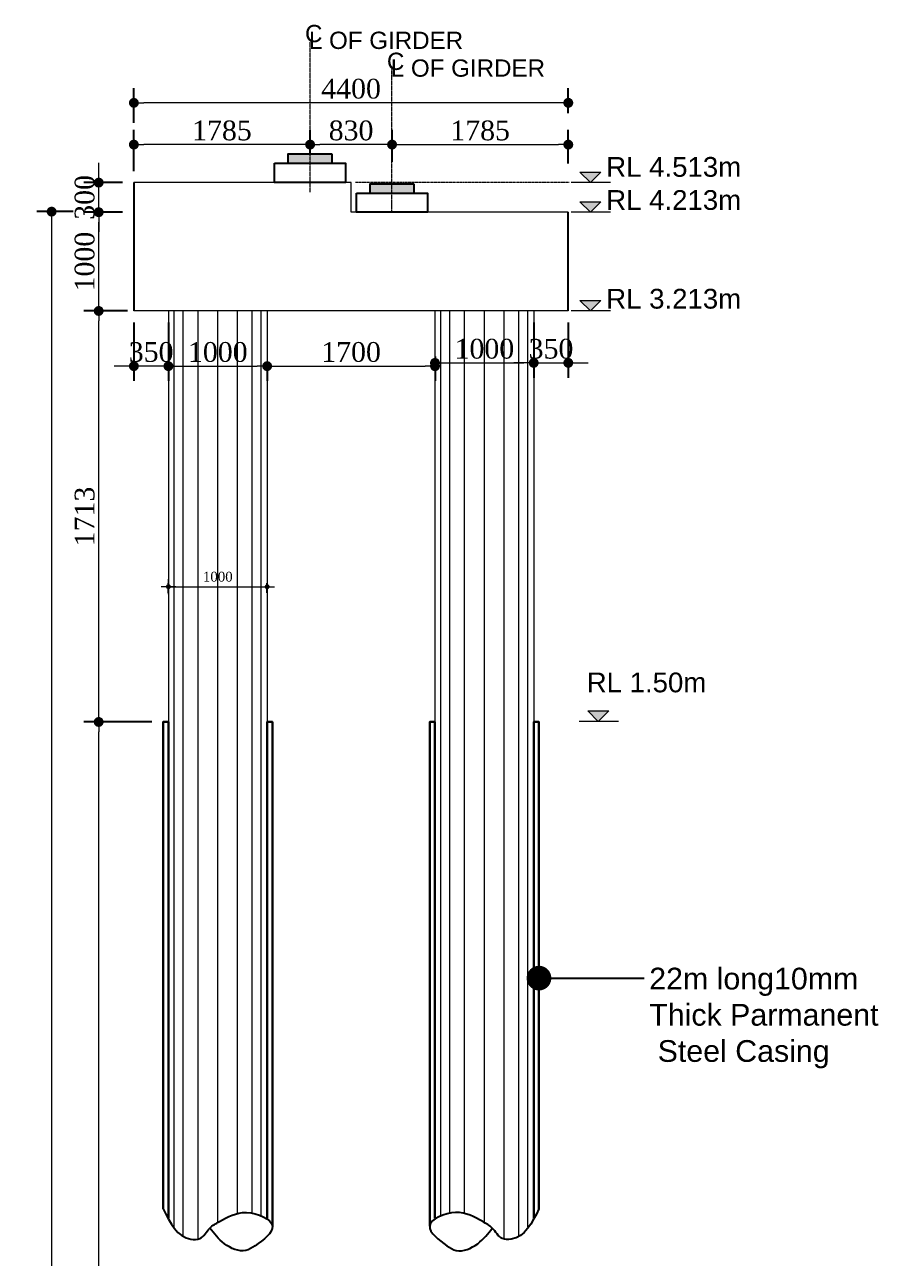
# Model space of a CAD drawing. Header units: millimetres. Extents: x -571543 to 35267, y -84886 to 197746.
# Drawn here: x -483411 to -474765, y 154007 to 166503 of the extents above; entities that cross this region are included whole.
import ezdxf

# ---------------------------------------------------------------- set-up
doc = ezdxf.new("R2010")
doc.units = ezdxf.units.MM
doc.header["$PDMODE"] = 2
doc.linetypes.add('CENTER', pattern=[2, 1.25, -0.25, 0.25, -0.25])
doc.linetypes.add('HIDDEN', pattern=[9.525, 6.35, -3.175])
doc.layers.get('Defpoints').update_dxf_attribs({"lineweight": 13})
for name, color, linetype, lineweight in [('Center Line', 34, 'Continuous', 15), ('dim', 96, 'Continuous', 25), ('Dimision', 96, 'Continuous', 18), ('hatch', 65, 'Continuous', 15), ('hatch nok', 253, 'Continuous', 5), ('Pile', 11, 'Continuous', 15), ('Steel Casing', 70, 'Continuous', 30), ('Text', 7, 'Continuous', 15)]:
    doc.layers.add(name, color=color, linetype=linetype, lineweight=lineweight)
doc.layers.add('Pire Line', color=11, linetype='Continuous')
doc.styles.add('ROMANS', font='arial.ttf', dxfattribs={"height": 200})
doc.styles.get("Standard").update_dxf_attribs({"font": 'times.ttf'})
doc.dimstyles.new('dim_75', dxfattribs={"dimscale": 0, "dimtxt": 100, "dimasz": 1.25, "dimexe": 35, "dimexo": 35, "dimgap": 50, "dimtad": 1, "dimdec": 0, "dimtxsty": 'Standard', "dimblk": 'D_TIC', "dimcen": 52.5, "dimclrd": 256, "dimclre": 256, "dimclrt": 256, "dimadec": 0, "dimazin": 0, "dimtfac": 1, "dimtdec": 0, "dimtix": 1, "dimtmove": 0, "dimatfit": 3, "dimldrblk": 'DOT', "dimfxl": 35, "dimfxlon": 1, "dimlwd": -1, "dimarcsym": 0})
doc.dimstyles.new('ISO-25', dxfattribs={"dimtxt": 175, "dimasz": 100, "dimexe": 65, "dimexo": 115.625, "dimgap": 40, "dimtad": 1, "dimtoh": 1, "dimdec": 0, "dimtxsty": 'Standard', "dimblk": 'DOT', "dimcen": 300, "dimclrd": 256, "dimclre": 256, "dimclrt": 256, "dimadec": 0, "dimazin": 0, "dimtfac": 1, "dimtdec": 0, "dimtix": 1, "dimtmove": 0, "dimatfit": 3, "dimldrblk": 'DOT', "dimfxl": 75, "dimlwd": -1, "dimarcsym": 0})

# ---------------------------------------------------------------- blocks, each defined once
blk = doc.blocks.new('_Dot')
at = {"color": 0, "linetype": 'ByBlock', "lineweight": -2}
blk.add_line((-0.5, 0), (-1, 0), dxfattribs=at)
at = {"color": 0, "linetype": 'ByBlock', "const_width": 0.5}
blk.add_lwpolyline([(-0.25, 0, 1), (0.25, 0, 1)], format="xyb", close=True, dxfattribs=at)
blk = doc.blocks.new('*D331')
at = {"layer": 'Defpoints', "color": 0, "ltscale": 3, "transparency": 16777216}
for p in [(-482661, 164603), (-482305, 164603), (-482255, 163603)]:
    blk.add_point(p, dxfattribs=at)
at = {"layer": 'Dimision', "color": 1, "lineweight": -2, "ltscale": 3, "transparency": 16777216}
for p, q in [((-482421, 164603), (-482811, 164603)), ((-482371, 163603), (-482811, 163603))]:
    blk.add_line(p, q, dxfattribs=at)
at = {"layer": 'Dimision', "ltscale": 3, "transparency": 16777216}
blk.add_line((-482661, 163703), (-482661, 164503), dxfattribs=at)
at = {"layer": 'Dimision', "ltscale": 3, "transparency": 16777216, "xscale": 100, "yscale": 100, "zscale": 100}
for p, rotation in [((-482661, 164603), 90), ((-482661, 163603), 270)]:
    blk.add_blockref('_Dot', p, dxfattribs=dict(at, rotation=rotation))
at = {"layer": 'Dimision', "ltscale": 3, "transparency": 16777216, "insert": (-482803, 164103), "char_height": 200, "attachment_point": 5, "rotation": 90}
blk.add_mtext('1000', dxfattribs=at)
blk = doc.blocks.new('*D332')
at = {"layer": 'Defpoints', "color": 0, "ltscale": 3, "transparency": 16777216}
for p in [(-482661, 159440), (-482376, 159440), (-482159, 148440)]:
    blk.add_point(p, dxfattribs=at)
at = {"layer": 'Dimision', "color": 1, "lineweight": -2, "ltscale": 3, "transparency": 16777216}
for p, q in [((-482492, 159440), (-482811, 159440)), ((-482274, 148440), (-482811, 148440))]:
    blk.add_line(p, q, dxfattribs=at)
at = {"layer": 'Dimision', "ltscale": 3, "transparency": 16777216}
blk.add_line((-482661, 148540), (-482661, 159340), dxfattribs=at)
at = {"layer": 'Dimision', "ltscale": 3, "transparency": 16777216, "xscale": 100, "yscale": 100, "zscale": 100}
for p, rotation in [((-482661, 159440), 90), ((-482661, 148440), 270)]:
    blk.add_blockref('_Dot', p, dxfattribs=dict(at, rotation=rotation))
at = {"layer": 'Dimision', "ltscale": 3, "transparency": 16777216, "insert": (-482803, 153478), "char_height": 200, "attachment_point": 5, "rotation": 90}
blk.add_mtext('22000', dxfattribs=at)
blk = doc.blocks.new('*D333')
at = {"layer": 'Defpoints', "color": 0, "ltscale": 3, "transparency": 16777216}
for p in [(-482305, 165288), (-480520, 165090), (-482305, 164903)]:
    blk.add_point(p, dxfattribs=at)
at = {"layer": 'Dimision', "color": 1, "lineweight": -2, "ltscale": 3, "transparency": 16777216}
for p, q in [((-482305, 165019), (-482305, 165438)), ((-480520, 165205), (-480520, 165438))]:
    blk.add_line(p, q, dxfattribs=at)
at = {"layer": 'Dimision', "ltscale": 3, "transparency": 16777216}
blk.add_line((-480620, 165288), (-482205, 165288), dxfattribs=at)
at = {"layer": 'Dimision', "ltscale": 3, "transparency": 16777216, "xscale": 100, "yscale": 100, "zscale": 100, "rotation": 180}
blk.add_blockref('_Dot', (-482305, 165288), dxfattribs=at)
at = {"layer": 'Dimision', "ltscale": 3, "transparency": 16777216, "xscale": 100, "yscale": 100, "zscale": 100}
blk.add_blockref('_Dot', (-480520, 165288), dxfattribs=at)
at = {"layer": 'Dimision', "ltscale": 3, "transparency": 16777216, "insert": (-481413, 165430), "char_height": 200, "attachment_point": 5}
blk.add_mtext('1785', dxfattribs=at)
blk = doc.blocks.new('*D334')
at = {"layer": 'Defpoints', "color": 0, "ltscale": 3, "transparency": 16777216}
for p in [(-482305, 165711), (-477905, 165493), (-482305, 165394)]:
    blk.add_point(p, dxfattribs=at)
at = {"layer": 'Dimision', "color": 1, "lineweight": -2, "ltscale": 3, "transparency": 16777216}
for p, q in [((-482305, 165510), (-482305, 165861)), ((-477905, 165608), (-477905, 165861))]:
    blk.add_line(p, q, dxfattribs=at)
at = {"layer": 'Dimision', "ltscale": 3, "transparency": 16777216}
blk.add_line((-478005, 165711), (-482205, 165711), dxfattribs=at)
at = {"layer": 'Dimision', "ltscale": 3, "transparency": 16777216, "xscale": 100, "yscale": 100, "zscale": 100, "rotation": 180}
blk.add_blockref('_Dot', (-482305, 165711), dxfattribs=at)
at = {"layer": 'Dimision', "ltscale": 3, "transparency": 16777216, "xscale": 100, "yscale": 100, "zscale": 100}
blk.add_blockref('_Dot', (-477905, 165711), dxfattribs=at)
at = {"layer": 'Dimision', "ltscale": 3, "transparency": 16777216, "insert": (-480105, 165853), "char_height": 200, "attachment_point": 5}
blk.add_mtext('4400', dxfattribs=at)
blk = doc.blocks.new('*D335')
at = {"layer": 'Defpoints', "color": 0, "ltscale": 3, "transparency": 16777216}
for p in [(-477905, 165288), (-479690, 164999), (-477905, 164983)]:
    blk.add_point(p, dxfattribs=at)
at = {"layer": 'Dimision', "color": 1, "lineweight": -2, "ltscale": 3, "transparency": 16777216}
for p, q in [((-479690, 165115), (-479690, 165438)), ((-477905, 165098), (-477905, 165438))]:
    blk.add_line(p, q, dxfattribs=at)
at = {"layer": 'Dimision', "ltscale": 3, "transparency": 16777216}
blk.add_line((-479590, 165288), (-478005, 165288), dxfattribs=at)
at = {"layer": 'Dimision', "ltscale": 3, "transparency": 16777216, "xscale": 100, "yscale": 100, "zscale": 100, "rotation": 180}
blk.add_blockref('_Dot', (-479690, 165288), dxfattribs=at)
at = {"layer": 'Dimision', "ltscale": 3, "transparency": 16777216, "xscale": 100, "yscale": 100, "zscale": 100}
blk.add_blockref('_Dot', (-477905, 165288), dxfattribs=at)
at = {"layer": 'Dimision', "ltscale": 3, "transparency": 16777216, "insert": (-478798, 165430), "char_height": 200, "attachment_point": 5}
blk.add_mtext('1785', dxfattribs=at)
blk = doc.blocks.new('*D336')
at = {"layer": 'Defpoints', "color": 0, "ltscale": 3, "transparency": 16777216}
for p in [(-480520, 165288), (-480520, 165177), (-479690, 165083)]:
    blk.add_point(p, dxfattribs=at)
at = {"layer": 'Dimision', "color": 1, "lineweight": -2, "ltscale": 3, "transparency": 16777216}
for p, q in [((-480520, 165293), (-480520, 165438)), ((-479690, 165199), (-479690, 165438))]:
    blk.add_line(p, q, dxfattribs=at)
at = {"layer": 'Dimision', "ltscale": 3, "transparency": 16777216}
blk.add_line((-479790, 165288), (-480420, 165288), dxfattribs=at)
at = {"layer": 'Dimision', "ltscale": 3, "transparency": 16777216, "xscale": 100, "yscale": 100, "zscale": 100, "rotation": 180}
blk.add_blockref('_Dot', (-480520, 165288), dxfattribs=at)
at = {"layer": 'Dimision', "ltscale": 3, "transparency": 16777216, "xscale": 100, "yscale": 100, "zscale": 100}
blk.add_blockref('_Dot', (-479690, 165288), dxfattribs=at)
at = {"layer": 'Dimision', "ltscale": 3, "transparency": 16777216, "insert": (-480105, 165430), "char_height": 200, "attachment_point": 5}
blk.add_mtext('830', dxfattribs=at)
blk = doc.blocks.new('*D337')
at = {"layer": 'Defpoints', "color": 0, "ltscale": 0.25, "transparency": 16777216}
for p in [(-482661, 163603), (-482305, 163603), (-482009, 159440)]:
    blk.add_point(p, dxfattribs=at)
at = {"layer": 'Dimision', "color": 1, "lineweight": -2, "ltscale": 0.25, "transparency": 16777216}
for p, q in [((-482421, 163603), (-482811, 163603)), ((-482124, 159440), (-482811, 159440))]:
    blk.add_line(p, q, dxfattribs=at)
at = {"layer": 'Dimision', "ltscale": 0.25, "transparency": 16777216}
blk.add_line((-482661, 159540), (-482661, 163503), dxfattribs=at)
at = {"layer": 'Dimision', "ltscale": 0.25, "transparency": 16777216, "xscale": 100, "yscale": 100, "zscale": 100}
for p, rotation in [((-482661, 163603), 90), ((-482661, 159440), 270)]:
    blk.add_blockref('_Dot', p, dxfattribs=dict(at, rotation=rotation))
at = {"layer": 'Dimision', "ltscale": 0.25, "transparency": 16777216, "insert": (-482803, 161521), "char_height": 200, "attachment_point": 5, "rotation": 90}
blk.add_mtext('1713', dxfattribs=at)
blk = doc.blocks.new('*D421')
at = {"layer": 'Defpoints', "color": 0, "ltscale": 3, "transparency": 16777216}
for p in [(-478255, 163603), (-477905, 163603), (-477905, 163077)]:
    blk.add_point(p, dxfattribs=at)
at = {"layer": 'Dimision', "color": 1, "lineweight": -2, "ltscale": 3, "transparency": 16777216}
for p, q in [((-478255, 163487), (-478255, 162927)), ((-477905, 163487), (-477905, 162927))]:
    blk.add_line(p, q, dxfattribs=at)
at = {"layer": 'Dimision', "ltscale": 3, "transparency": 16777216}
for p, q in [((-478355, 163077), (-478455, 163077)), ((-478255, 163077), (-477905, 163077)), ((-477805, 163077), (-477705, 163077))]:
    blk.add_line(p, q, dxfattribs=at)
at = {"layer": 'Dimision', "ltscale": 3, "transparency": 16777216, "xscale": 100, "yscale": 100, "zscale": 100}
blk.add_blockref('_Dot', (-478255, 163077), dxfattribs=at)
at = {"layer": 'Dimision', "ltscale": 3, "transparency": 16777216, "xscale": 100, "yscale": 100, "zscale": 100, "rotation": 180}
blk.add_blockref('_Dot', (-477905, 163077), dxfattribs=at)
at = {"layer": 'Dimision', "ltscale": 3, "transparency": 16777216, "insert": (-478080, 163219), "char_height": 200, "attachment_point": 5}
blk.add_mtext('350', dxfattribs=at)
blk = doc.blocks.new('*D341')
at = {"layer": 'Defpoints', "color": 0, "ltscale": 3, "transparency": 16777216}
for p in [(-482305, 163603), (-481955, 163603), (-482305, 163044)]:
    blk.add_point(p, dxfattribs=at)
at = {"layer": 'Dimision', "color": 1, "lineweight": -2, "ltscale": 3, "transparency": 16777216}
for p, q in [((-482305, 163487), (-482305, 162894)), ((-481955, 163487), (-481955, 162894))]:
    blk.add_line(p, q, dxfattribs=at)
at = {"layer": 'Dimision', "ltscale": 3, "transparency": 16777216}
for p, q in [((-482405, 163044), (-482505, 163044)), ((-481955, 163044), (-482305, 163044)), ((-481855, 163044), (-481755, 163044))]:
    blk.add_line(p, q, dxfattribs=at)
at = {"layer": 'Dimision', "ltscale": 3, "transparency": 16777216, "xscale": 100, "yscale": 100, "zscale": 100}
blk.add_blockref('_Dot', (-482305, 163044), dxfattribs=at)
at = {"layer": 'Dimision', "ltscale": 3, "transparency": 16777216, "xscale": 100, "yscale": 100, "zscale": 100, "rotation": 180}
blk.add_blockref('_Dot', (-481955, 163044), dxfattribs=at)
at = {"layer": 'Dimision', "ltscale": 3, "transparency": 16777216, "insert": (-482130, 163186), "char_height": 200, "attachment_point": 5}
blk.add_mtext('350', dxfattribs=at)
blk = doc.blocks.new('*D299')
at = {"layer": 'Defpoints', "color": 0, "ltscale": 0.25, "transparency": 16777216}
for p in [(-482805, 164609), (-483138, 138363), (-481955, 138363)]:
    blk.add_point(p, dxfattribs=at)
at = {"layer": 'Dimision', "color": 1, "lineweight": -2, "ltscale": 0.25, "transparency": 16777216}
for p, q in [((-482921, 164609), (-483288, 164609)), ((-482071, 138363), (-483288, 138363))]:
    blk.add_line(p, q, dxfattribs=at)
at = {"layer": 'Dimision', "ltscale": 0.25, "transparency": 16777216}
blk.add_line((-483138, 164509), (-483138, 138463), dxfattribs=at)
at = {"layer": 'Dimision', "ltscale": 0.25, "transparency": 16777216, "xscale": 100, "yscale": 100, "zscale": 100}
for p, rotation in [((-483138, 164609), 90), ((-483138, 138363), 270)]:
    blk.add_blockref('_Dot', p, dxfattribs=dict(at, rotation=rotation))
at = {"layer": 'Dimision', "ltscale": 0.25, "transparency": 16777216, "insert": (-483280, 151486), "char_height": 200, "attachment_point": 5, "rotation": 90}
blk.add_mtext('56450', dxfattribs=at)
blk = doc.blocks.new('*D415')
at = {"layer": 'Defpoints', "color": 0, "ltscale": 0.25, "transparency": 16777216}
for p in [(-482661, 164903), (-482305, 164903), (-482305, 164603)]:
    blk.add_point(p, dxfattribs=at)
at = {"layer": 'Dimision', "ltscale": 0.25, "transparency": 16777216}
for p, q in [((-482661, 165003), (-482661, 165103)), ((-482661, 164603), (-482661, 164903)), ((-482661, 164503), (-482661, 164403))]:
    blk.add_line(p, q, dxfattribs=at)
at = {"layer": 'Dimision', "color": 1, "lineweight": -2, "ltscale": 0.25, "transparency": 16777216}
for p, q in [((-482421, 164903), (-482811, 164903)), ((-482421, 164603), (-482811, 164603))]:
    blk.add_line(p, q, dxfattribs=at)
at = {"layer": 'Dimision', "ltscale": 0.25, "transparency": 16777216, "xscale": 100, "yscale": 100, "zscale": 100}
for p, rotation in [((-482661, 164903), 270), ((-482661, 164603), 90)]:
    blk.add_blockref('_Dot', p, dxfattribs=dict(at, rotation=rotation))
at = {"layer": 'Dimision', "ltscale": 0.25, "transparency": 16777216, "insert": (-482803, 164753), "char_height": 200, "attachment_point": 5, "rotation": 90}
blk.add_mtext('300', dxfattribs=at)
blk = doc.blocks.new('*D404')
at = {"layer": 'Defpoints', "color": 0, "ltscale": 0.25, "transparency": 16777216}
for p in [(-481955, 163603), (-480955, 163173), (-480955, 163044)]:
    blk.add_point(p, dxfattribs=at)
at = {"layer": 'Dimision', "color": 1, "lineweight": -2, "ltscale": 0.25, "transparency": 16777216}
for p, q in [((-481955, 163487), (-481955, 162894)), ((-480955, 163057), (-480955, 162894))]:
    blk.add_line(p, q, dxfattribs=at)
at = {"layer": 'Dimision', "ltscale": 0.25, "transparency": 16777216}
blk.add_line((-481855, 163044), (-481055, 163044), dxfattribs=at)
at = {"layer": 'Dimision', "ltscale": 0.25, "transparency": 16777216, "xscale": 100, "yscale": 100, "zscale": 100, "rotation": 180}
blk.add_blockref('_Dot', (-481955, 163044), dxfattribs=at)
at = {"layer": 'Dimision', "ltscale": 0.25, "transparency": 16777216, "xscale": 100, "yscale": 100, "zscale": 100}
blk.add_blockref('_Dot', (-480955, 163044), dxfattribs=at)
at = {"layer": 'Dimision', "ltscale": 0.25, "transparency": 16777216, "insert": (-481455, 163186), "char_height": 200, "attachment_point": 5}
blk.add_mtext('1000', dxfattribs=at)
blk = doc.blocks.new('*D405')
at = {"layer": 'Defpoints', "color": 0, "ltscale": 0.25, "transparency": 16777216}
for p in [(-479255, 163259), (-480955, 163173), (-479255, 163044)]:
    blk.add_point(p, dxfattribs=at)
at = {"layer": 'Dimision', "color": 1, "lineweight": -2, "ltscale": 0.25, "transparency": 16777216}
for p, q in [((-479255, 163143), (-479255, 162894)), ((-480955, 163057), (-480955, 162894))]:
    blk.add_line(p, q, dxfattribs=at)
at = {"layer": 'Dimision', "ltscale": 0.25, "transparency": 16777216}
blk.add_line((-480855, 163044), (-479355, 163044), dxfattribs=at)
at = {"layer": 'Dimision', "ltscale": 0.25, "transparency": 16777216, "xscale": 100, "yscale": 100, "zscale": 100, "rotation": 180}
blk.add_blockref('_Dot', (-480955, 163044), dxfattribs=at)
at = {"layer": 'Dimision', "ltscale": 0.25, "transparency": 16777216, "xscale": 100, "yscale": 100, "zscale": 100}
blk.add_blockref('_Dot', (-479255, 163044), dxfattribs=at)
at = {"layer": 'Dimision', "ltscale": 0.25, "transparency": 16777216, "insert": (-480105, 163186), "char_height": 200, "attachment_point": 5}
blk.add_mtext('1700', dxfattribs=at)
blk = doc.blocks.new('*D406')
at = {"layer": 'Defpoints', "color": 0, "ltscale": 0.25, "transparency": 16777216}
for p in [(-478255, 163319), (-479255, 163259), (-478255, 163077)]:
    blk.add_point(p, dxfattribs=at)
at = {"layer": 'Dimision', "color": 1, "lineweight": -2, "ltscale": 0.25, "transparency": 16777216}
for p, q in [((-478255, 163203), (-478255, 162927)), ((-479255, 163143), (-479255, 162927))]:
    blk.add_line(p, q, dxfattribs=at)
at = {"layer": 'Dimision', "ltscale": 0.25, "transparency": 16777216}
blk.add_line((-479155, 163077), (-478355, 163077), dxfattribs=at)
at = {"layer": 'Dimision', "ltscale": 0.25, "transparency": 16777216, "xscale": 100, "yscale": 100, "zscale": 100, "rotation": 180}
blk.add_blockref('_Dot', (-479255, 163077), dxfattribs=at)
at = {"layer": 'Dimision', "ltscale": 0.25, "transparency": 16777216, "xscale": 100, "yscale": 100, "zscale": 100}
blk.add_blockref('_Dot', (-478255, 163077), dxfattribs=at)
at = {"layer": 'Dimision', "ltscale": 0.25, "transparency": 16777216, "insert": (-478755, 163219), "char_height": 200, "attachment_point": 5}
blk.add_mtext('1000', dxfattribs=at)
blk = doc.blocks.new('D_TIC')
at = {"layer": 'Dimision', "ltscale": 5}
for p, q in [((-60, 0), (60, 0)), ((0, 60), (0, -60))]:
    blk.add_line(p, q, dxfattribs=at)
at = {"layer": 'Dimision', "ltscale": 5, "const_width": 20}
blk.add_lwpolyline([(-10, 0, 1), (10, 0, 1)], format="xyb", close=True, dxfattribs=at)
blk = doc.blocks.new('*D428')
at = {"layer": 'Defpoints', "color": 0, "ltscale": 3, "transparency": 16777216}
for p in [(-480955, 160810), (-481955, 160197), (-480955, 160197)]:
    blk.add_point(p, dxfattribs=at)
at = {"layer": 'hatch', "linetype": 'Continuous', "lineweight": -2, "ltscale": 3, "transparency": 16777216}
for p, q in [((-481955, 160747), (-481955, 160845)), ((-480955, 160747), (-480955, 160845))]:
    blk.add_line(p, q, dxfattribs=at)
at = {"layer": 'hatch', "linetype": 'Continuous', "ltscale": 3, "transparency": 16777216}
blk.add_line((-481954, 160810), (-480957, 160810), dxfattribs=at)
at = {"layer": 'hatch', "ltscale": 3, "transparency": 16777216, "xscale": 1.25, "yscale": 1.25, "zscale": 1.25, "rotation": 180}
blk.add_blockref('D_TIC', (-481955, 160810), dxfattribs=at)
at = {"layer": 'hatch', "ltscale": 3, "transparency": 16777216, "xscale": 1.25, "yscale": 1.25, "zscale": 1.25}
blk.add_blockref('D_TIC', (-480955, 160810), dxfattribs=at)
at = {"layer": 'hatch', "ltscale": 3, "transparency": 16777216, "insert": (-481455, 160911), "char_height": 100, "attachment_point": 5}
blk.add_mtext('1000', dxfattribs=at)

msp = doc.modelspace()

# ---------------------------------------------------------------- hatches: boundary and pattern name
at = {"layer": 'Dimision', "ltscale": 5}
for points in [[(-477787.8, 165009.1), (-477575.7, 165009.1), (-477681.7, 164903)], [(-477787.8, 164709.1), (-477575.6, 164709.1), (-477681.7, 164603)], [(-477787.8, 163709.1), (-477575.6, 163709.1), (-477681.7, 163603)], [(-477707.4, 159551.8), (-477495.2, 159551.8), (-477601.3, 159445.7)]]:
    msp.add_hatch(color=256, dxfattribs=at).paths.add_polyline_path(points)
at = {"layer": 'Pire Line', "ltscale": 3}
h = msp.add_hatch(color=256, dxfattribs=at)
h.paths.add_polyline_path([(-480295.2, 165191), (-480520.2, 165191), (-480520.2, 165101), (-480295.2, 165101)])
h.paths.add_polyline_path([(-480520.2, 165191), (-480745.2, 165191), (-480745.2, 165101), (-480520.2, 165101)])
h = msp.add_hatch(color=256, dxfattribs=at)
h.paths.add_polyline_path([(-479465.7, 164887), (-479690.7, 164887), (-479690.7, 164797), (-479465.7, 164797)])
h.paths.add_polyline_path([(-479690.7, 164887), (-479915.7, 164887), (-479915.7, 164797), (-479690.7, 164797)])

# ---------------------------------------------------------------- linework, layer by layer
at = {"layer": 'Center Line', "linetype": 'CENTER'}
for p, q in [((-480520.2, 164805.3), (-480520.2, 166332.8)), ((-479690.7, 164603), (-479690.7, 166051.9))]:
    msp.add_line(p, q, dxfattribs=at)
at = {"layer": 'dim', "ltscale": 30}
for points in [[(-482008.6, 154509.5), (-481726.9, 154199.7), (-481637, 154207.1), (-481535.8, 154313.1), (-481438.4, 154379), (-481164.2, 154470.8), (-480901.8, 154333.5), (-481075.9, 154134.7), (-481169.5, 154087), (-481388.5, 154155.7), (-481535.8, 154313.1)], [(-478201.8, 154509.5), (-478483.6, 154199.7), (-478573.4, 154207.1), (-478674.6, 154313.1), (-478772, 154379), (-479046.2, 154470.8), (-479308.6, 154333.5), (-479134.5, 154134.7), (-479041, 154087), (-478821.9, 154155.7), (-478674.6, 154313.1)]]:
    msp.add_spline(points, degree=3, dxfattribs=at)
at = {"layer": 'Dimision', "ltscale": 5}
for p, q in [((-477478.6, 164903), (-477875.4, 164903)), ((-477478.5, 164603), (-477875.4, 164603)), ((-477478.5, 163603), (-477875.4, 163603)), ((-477398.1, 159445.7), (-477795, 159445.7))]:
    msp.add_line(p, q, dxfattribs=at)
for points in [[(-477787.8, 165009.1), (-477575.7, 165009.1), (-477681.7, 164903)], [(-477787.8, 164709.1), (-477575.6, 164709.1), (-477681.7, 164603)], [(-477787.8, 163709.1), (-477575.6, 163709.1), (-477681.7, 163603)], [(-477707.4, 159551.8), (-477495.2, 159551.8), (-477601.3, 159445.7)]]:
    msp.add_lwpolyline(points, close=True, dxfattribs=at)
at = {"layer": 'hatch', "ltscale": 3}
for p, q in [((-481895.7, 159440), (-481895.7, 163603)), ((-481805.2, 159440), (-481805.2, 163603)), ((-481805.2, 159440), (-481805.2, 163603)), ((-481655.2, 159440), (-481655.2, 163603)), ((-481455.2, 159440), (-481455.2, 163603)), ((-481455.2, 159440), (-481455.2, 163603)), ((-481455.2, 159440), (-481455.2, 163603)), ((-481455.2, 159440), (-481455.2, 163603)), ((-481255.2, 159440), (-481255.2, 163603)), ((-481105.2, 159440), (-481105.2, 163603)), ((-481105.2, 159440), (-481105.2, 163603)), ((-481014.8, 159440), (-481014.8, 163603)), ((-479195.6, 159440), (-479195.6, 163603)), ((-479105.2, 159440), (-479105.2, 163603)), ((-479105.2, 159440), (-479105.2, 163603)), ((-478955.2, 159440), (-478955.2, 163603)), ((-478755.2, 159440), (-478755.2, 163603)), ((-478755.2, 159440), (-478755.2, 163603)), ((-478755.2, 159440), (-478755.2, 163603)), ((-478755.2, 159440), (-478755.2, 163603)), ((-478555.2, 159440), (-478555.2, 163603)), ((-478405.2, 159440), (-478405.2, 163603)), ((-478405.2, 159440), (-478405.2, 163603)), ((-478314.8, 159440), (-478314.8, 163603)), ((-481895.7, 154325.8), (-481895.7, 159440)), ((-481805.2, 154235), (-481805.2, 159440)), ((-481805.2, 154239.5), (-481805.2, 159440)), ((-481655.2, 154197.6), (-481655.2, 159440)), ((-481455.2, 154369.7), (-481455.2, 159440)), ((-481455.2, 154369.7), (-481455.2, 159440)), ((-481455.2, 154369.7), (-481455.2, 159440)), ((-481455.2, 154369.7), (-481455.2, 159440)), ((-481255.2, 154461.6), (-481255.2, 159440)), ((-481105.2, 154464.1), (-481105.2, 159440)), ((-481105.2, 154464.1), (-481105.2, 159440)), ((-481014.8, 154437.7), (-481014.8, 159440)), ((-479195.6, 154437.7), (-479195.6, 159440)), ((-479105.2, 154464.1), (-479105.2, 159440)), ((-479105.2, 154464.1), (-479105.2, 159440)), ((-478955.2, 154461.6), (-478955.2, 159440)), ((-478755.2, 154369.7), (-478755.2, 159440)), ((-478755.2, 154369.7), (-478755.2, 159440)), ((-478755.2, 154369.7), (-478755.2, 159440)), ((-478755.2, 154369.7), (-478755.2, 159440)), ((-478555.2, 154197.6), (-478555.2, 159440)), ((-478405.2, 154235), (-478405.2, 159440)), ((-478405.2, 154239.5), (-478405.2, 159440)), ((-478314.8, 154325.8), (-478314.8, 159440))]:
    msp.add_line(p, q, dxfattribs=at)
at = {"layer": 'hatch nok', "linetype": 'HIDDEN', "ltscale": 0.2}
msp.add_line((-477897, 164903), (-480059, 164903), dxfattribs=at)
at = {"layer": 'Pile', "ltscale": 3}
for p, q in [((-480105.2, 164903), (-482305.2, 164903)), ((-480105.2, 164603), (-480105.2, 164903)), ((-477905.2, 164603), (-480105.2, 164603)), ((-477905.2, 163603), (-482305.2, 163603))]:
    msp.add_line(p, q, dxfattribs=at)
for points in [[(-481955.2, 163603), (-481955.2, 160440), (-481955, 154414.7)], [(-480955.2, 163603), (-480955.3, 159440)], [(-479255.2, 163603), (-479255.1, 159440)], [(-478255.2, 163603), (-478255.2, 160440), (-478255.5, 154414.7)], [(-480955.3, 159440), (-480955.5, 154414.7)], [(-479255.1, 159440), (-479254.9, 154414.7)]]:
    msp.add_lwpolyline(points, dxfattribs=at)
at = {"layer": 'Pire Line', "ltscale": 3}
for p, q in [((-482305.2, 164903), (-482305.2, 163603)), ((-477905.2, 163603), (-477905.2, 164603))]:
    msp.add_line(p, q, dxfattribs=at)
at = {"layer": 'Pire Line', "ltscale": 5}
for points in [[(-480295.2, 165191), (-480745.2, 165191), (-480745.2, 165101), (-480295.2, 165101)], [(-479465.7, 164887), (-479915.7, 164887), (-479915.7, 164797), (-479465.7, 164797)]]:
    msp.add_lwpolyline(points, close=True, dxfattribs=at)
at = {"layer": 'Pire Line', "ltscale": 3}
for points in [[(-480880.2, 165101), (-480160.2, 165101), (-480160.2, 164903), (-480880.2, 164903)], [(-480050.7, 164797), (-479330.7, 164797), (-479330.7, 164603), (-480050.7, 164603)]]:
    msp.add_lwpolyline(points, close=True, dxfattribs=at)
at = {"layer": 'Steel Casing', "linetype": 'Continuous', "ltscale": 0.3}
for points in [[(-482008.6, 154509.5), (-482008.7, 159440), (-481955.3, 159440), (-481955.3, 154415.3)], [(-480901.8, 154333.5), (-480901.8, 159440), (-480955.2, 159440), (-480955.2, 154415.3)], [(-479308.6, 154333.5), (-479308.6, 159440), (-479255.3, 159440), (-479255.2, 154415.3)], [(-478201.8, 154509.5), (-478201.8, 159440), (-478255.1, 159440), (-478255.1, 154415.3)]]:
    msp.add_lwpolyline(points, dxfattribs=at)

# ---------------------------------------------------------------- texts
at = {"layer": 'Text', "style": 'ROMANS'}
for s, p in [('RL 4.513m', (-477520.7, 164962.2)), ('RL 4.213m', (-477520.7, 164626.9)), ('RL 3.213m', (-477520.7, 163626.9)), ('RL 1.50m', (-477718.3, 159740.4))]:
    msp.add_text(s, height=200, dxfattribs=at).set_placement(p)
at = {"layer": 'Text', "attachment_point": 1, "style": 'ROMANS'}
for s, insert, char_height, width in [('C', (-480571.6, 166500.1), 175, 8235.459), ('L OF GIRDER', (-480532.1, 166431.8), 175, 8235.459), ('C', (-479742.1, 166219.2), 175, 8235.459), ('L OF GIRDER', (-479702.6, 166150.8), 175, 8235.459), ('22m long10mm Thick Parmanent  Steel Casing ', (-477085.4, 156950.7), 220, 2359.365)]:
    msp.add_mtext(s, dxfattribs=dict(at, insert=insert, char_height=char_height, width=width))

# ---------------------------------------------------------------- dimensions: what is measured, and where the dimension line sits
at = {"layer": 'Dimision', "ltscale": 3}
for base, p1, p2, picture, middle in [((-482305.2, 165710.8), (-477905.2, 165492.7), (-482305.2, 165394.3), '*D334', (-480105.2, 165852.5)), ((-480520.2, 165288.3), (-479690.2, 165083.2), (-480520.2, 165177), '*D336', (-480105.2, 165430)), ((-477905.2, 165288.3), (-479690.2, 164999), (-477905.2, 164982.7), '*D335', (-478797.7, 165430.3)), ((-477905.2, 163076.9), (-478255.2, 163603), (-477905.2, 163603), '*D421', (-478080.2, 163218.6))]:
    dim = msp.add_linear_dim(base=base, p1=p1, p2=p2, dimstyle='ISO-25', override={"dimtxt": 200, "dimexe": 150, "dimclre": 1}, dxfattribs=at)
    dim.commit()
    dim.dimension.update_dxf_attribs({"geometry": picture, "text_midpoint": middle})
for base, p1, p2, angle, picture, middle in [((-482305.2, 165288.3), (-480520.2, 165089.9), (-482305.2, 164903), 180, '*D333', (-481412.7, 165430.3)), ((-482661.2, 164603), (-482255.2, 163603), (-482305.2, 164603), 90, '*D331', (-482802.9, 164103)), ((-482305.2, 163043.9), (-481955.2, 163603), (-482305.2, 163603), 180, '*D341', (-482130.2, 163185.6))]:
    dim = msp.add_linear_dim(base=base, p1=p1, p2=p2, angle=angle, dimstyle='ISO-25', override={"dimtxt": 200, "dimexe": 150, "dimclre": 1}, dxfattribs=at)
    dim.commit()
    dim.dimension.update_dxf_attribs({"geometry": picture, "text_midpoint": middle})
at = {"layer": 'Dimision', "ltscale": 0.25}
for base, p1, p2, angle, picture, middle in [((-482661.2, 164903), (-482305.2, 164603), (-482305.2, 164903), 90, '*D415', (-482802.9, 164753)), ((-480955.2, 163043.9), (-481955.2, 163603), (-480955.2, 163173), 180, '*D404', (-481455.2, 163185.6)), ((-479255.2, 163043.9), (-480955.2, 163173), (-479255.2, 163259), 180, '*D405', (-480105.2, 163185.9)), ((-478255.2, 163076.9), (-479255.2, 163259), (-478255.2, 163319), 180, '*D406', (-478755.2, 163218.6))]:
    dim = msp.add_linear_dim(base=base, p1=p1, p2=p2, angle=angle, dimstyle='ISO-25', override={"dimtxt": 200, "dimexe": 150, "dimclre": 1, "dimtmove": 1}, dxfattribs=at)
    dim.commit()
    dim.dimension.update_dxf_attribs({"geometry": picture, "text_midpoint": middle})
for base, p1, p2, text, picture, middle in [((-483137.9, 138362.9), (-482805.2, 164608.8), (-481955.3, 138362.9), '56450', '*D299', (-483279.6, 151485.8)), ((-482661.2, 163603), (-482008.7, 159440), (-482305.2, 163603), '1713', '*D337', (-482803.2, 161521.5))]:
    dim = msp.add_linear_dim(base=base, p1=p1, p2=p2, angle=90, text=text, dimstyle='ISO-25', override={"dimtxt": 200, "dimexe": 150, "dimclre": 1, "dimtmove": 1}, dxfattribs=at)
    dim.commit()
    dim.dimension.update_dxf_attribs({"geometry": picture, "text_midpoint": middle})
at = {"layer": 'Dimision', "ltscale": 3}
dim = msp.add_linear_dim(base=(-482661.2, 159440), p1=(-482158.6, 148440), p2=(-482376, 159440), angle=90, text='22000', dimstyle='ISO-25', override={"dimtxt": 200, "dimexe": 150, "dimclre": 1}, dxfattribs=at)
dim.commit()
dim.dimension.update_dxf_attribs({"geometry": '*D332', "text_midpoint": (-482661.2, 153478.3), "dimtype": 160})
at = {"layer": 'hatch', "ltscale": 3}
dim = msp.add_linear_dim(base=(-480955.3, 160810.2), p1=(-481955.2, 160197.4), p2=(-480955.3, 160197.4), dimstyle='dim_75', override={"dimscale": 1, "dimfxl": 63, "dimarcsym": 2}, dxfattribs=at)
dim.commit()
dim.dimension.update_dxf_attribs({"geometry": '*D428', "text_midpoint": (-481455.2, 160911.1)})

# ---------------------------------------------------------------- leaders
at = {"ltscale": 0.25}
msp.add_leader([(-478201.9, 156845.5), (-477200.6, 156843.4), (-477137, 156843.4)], dimstyle='ISO-25', override={"dimasz": 250, "dimgap": 40, "dimtad": 0, "dimfxl": 35, "dimfxlon": 1, "dimarcsym": 2}, dxfattribs=at)

doc.saveas('drawing.dxf')
